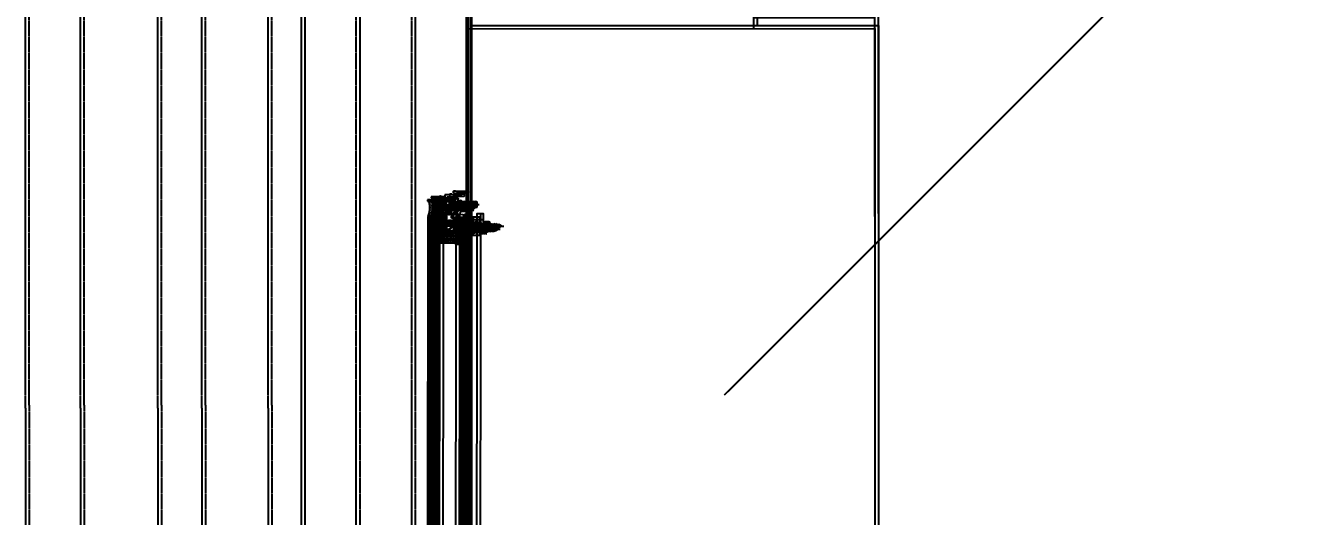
# Model space of a CAD drawing. Header units: inches. Extents: x 4821 to 127877, y 58012 to 433683.
# Drawn here: x 38917 to 40066, y 163894 to 164339 of the extents above; entities that cross this region are included whole.
import ezdxf

# ---------------------------------------------------------------- set-up
doc = ezdxf.new("R2010")
doc.units = ezdxf.units.IN
doc.header["$MEASUREMENT"] = 0
for name, pattern in [('$1$Center', [29.999999, 12, -6, 6, -6]), ('$1$DASHDOT', [25.4, 12.7, -6.35, 0, -6.35]), ('$1$DASHED', [19.05, 12.7, -6.35]), ('104-TYPICAL FLOOR$0$HIDDEN', [0.375, 0.25, -0.125])]:
    doc.linetypes.add(name, pattern=pattern)
for name, color, linetype in [('$1$ACC', 2, 'Continuous'), ('A-ANNO-DIMS', 90, 'Continuous'), ('A-ELV', 11, 'Continuous'), ('A-FURN-FIXD', 10, 'Continuous'), ('A-LIN-10', 8, 'Continuous'), ('A-WAL-CMU', 7, 'Continuous'), ('A-WALL', 53, 'Continuous'), ('A-WIN', 141, 'Continuous')]:
    doc.layers.add(name, color=color, linetype=linetype)
doc.styles.add('T25-100', font='calibri.ttf', dxfattribs={"width": 0.8, "height": 250})
doc.dimstyles.new('D100', dxfattribs={"dimtxt": 250, "dimasz": 100, "dimexe": 0.18, "dimexo": 0.0625, "dimgap": 90, "dimtad": 1, "dimdec": 0, "dimrnd": 5, "dimzin": 9, "dimdsep": 46, "dimtxsty": 'T25-100', "dimblk": 'ARCHTICK', "dimcen": 90, "dimse1": 1, "dimse2": 1, "dimclrd": 256, "dimclre": 90, "dimclrt": 7, "dimazin": 0, "dimtfac": 200, "dimtdec": 0, "dimtofl": 0, "dimtmove": 2, "dimatfit": 3, "dimldrblk": 'DOT', "dimfxl": 1, "dimtolj": 1, "dimarcsym": 0})

# ---------------------------------------------------------------- blocks, each defined once
blk = doc.blocks.new('nn win')
for points in [[(1073782.3, -1333384.7, 0.506094), (1073772.7, -1333379.1), (1073772.7, -1333381.8), (1073761.4, -1333381.8), (1073761.4, -1333384.7)], [(1074343.1, -1333384.7, -0.506094), (1074352.7, -1333379.1), (1074352.7, -1333381.8), (1074364, -1333381.8), (1074364, -1333384.7)], [(1073782.3, -1333396.7, -0.506094), (1073772.7, -1333402.3), (1073772.7, -1333399.7), (1073761.4, -1333399.7), (1073761.4, -1333396.7)], [(1074343.1, -1333396.7, 0.506094), (1074352.7, -1333402.3), (1074352.7, -1333399.7), (1074364, -1333399.7), (1074364, -1333396.7)]]:
    blk.add_hatch(color=2).paths.add_polyline_path(points)
at = {"color": 2}
for p, q in [((1073652.7, -1333363.2, -517.5), (1073642.7, -1333363.2, -517.5)), ((1074472.7, -1333363.2, -517.5), (1074482.7, -1333363.2, -517.5)), ((1073642.7, -1333473.2, -517.5), (1073652.7, -1333473.2, -517.5)), ((1074482.7, -1333473.2, -517.5), (1074472.7, -1333473.2, -517.5))]:
    blk.add_line(p, q, dxfattribs=at)
for p, q in [((1074352.7, -1333363.2, 517.5), (1073772.7, -1333363.2, -517.5)), ((1073772.7, -1333418.2, -517.5), (1074352.7, -1333418.2, 517.5)), ((1074432.7, -1333473.2, 703), (1073692.7, -1333473.2, -517.5))]:
    blk.add_line(p, q)
at = {"color": 2, "elevation": 1035}
for points in [[(1073652.7, -1333473.2), (1073692.7, -1333473.2), (1073692.7, -1333363.2), (1073692.7, -1333363.2), (1073692.7, -1333363.2), (1073652.7, -1333363.2)], [(1074472.7, -1333473.2), (1074432.7, -1333473.2), (1074432.7, -1333363.2), (1074432.7, -1333363.2), (1074432.7, -1333363.2), (1074472.7, -1333363.2)]]:
    blk.add_lwpolyline(points, close=True, dxfattribs=at)
at = {"color": 9, "elevation": 1035}
for points in [[(1073657.7, -1333468.2), (1073687.7, -1333468.2), (1073687.7, -1333368.2), (1073657.7, -1333368.2)], [(1074467.7, -1333468.2), (1074437.7, -1333468.2), (1074437.7, -1333368.2), (1074467.7, -1333368.2)]]:
    blk.add_lwpolyline(points, close=True, dxfattribs=at)
at = {"color": 2}
for points, elevation in [([(1073772.7, -1333384.7), (1073772.7, -1333363.2), (1073692.7, -1333363.2), (1073692.7, -1333418.2), (1073772.7, -1333418.2), (1073772.7, -1333396.7)], -517.5), ([(1074352.7, -1333384.7), (1074352.7, -1333363.2), (1074432.7, -1333363.2), (1074432.7, -1333418.2), (1074352.7, -1333418.2), (1074352.7, -1333396.7)], 517.5)]:
    blk.add_lwpolyline(points, dxfattribs=dict(at, elevation=elevation))
at = {"color": 9}
for points, elevation in [([(1073768.2, -1333384.7), (1073768.2, -1333367.7), (1073697.2, -1333367.7), (1073697.2, -1333413.7), (1073768.2, -1333413.7), (1073768.2, -1333396.7)], -517.5), ([(1074357.2, -1333384.7), (1074357.2, -1333367.7), (1074428.2, -1333367.7), (1074428.2, -1333413.7), (1074357.2, -1333413.7), (1074357.2, -1333396.7)], 517.5)]:
    blk.add_lwpolyline(points, dxfattribs=dict(at, elevation=elevation))
at = {"color": 2, "elevation": 1035}
for points in [[(1073782.3, -1333384.7, 0.506094), (1073772.7, -1333379.1), (1073772.7, -1333381.8), (1073761.4, -1333381.8), (1073761.4, -1333384.7)], [(1074343.1, -1333384.7, -0.506094), (1074352.7, -1333379.1), (1074352.7, -1333381.8), (1074364, -1333381.8), (1074364, -1333384.7)], [(1073782.3, -1333396.7, -0.506094), (1073772.7, -1333402.3), (1073772.7, -1333399.7), (1073761.4, -1333399.7), (1073761.4, -1333396.7)], [(1074343.1, -1333396.7, 0.506094), (1074352.7, -1333402.3), (1074352.7, -1333399.7), (1074364, -1333399.7), (1074364, -1333396.7)]]:
    blk.add_lwpolyline(points, format="xyb", close=True, dxfattribs=at)
at = {"elevation": 1035}
blk.add_lwpolyline([(1073751.4, -1333396.7), (1074374, -1333396.7), (1074374, -1333384.7), (1073751.4, -1333384.7)], close=True, dxfattribs=at)
blk = doc.blocks.new('kr')
at = {"layer": 'A-ELV'}
blk.add_line((1023877.5, -1333095), (1020301.6, -1333095, 0), dxfattribs=at)
at = {"layer": 'A-LIN-10', "linetype": '104-TYPICAL FLOOR$0$HIDDEN', "ltscale": 0.4}
for p, q in [((1022307.5, -1332845), (1020091.2, -1332845, 0)), ((1022307.5, -1332845), (1024087.8, -1332845)), ((1022307.5, -1332895), (1020111.2, -1332895, 0)), ((1022307.5, -1332895), (1024067.8, -1332895)), ((1022307.5, -1332965), (1020136.2, -1332965, 0)), ((1022307.5, -1332965), (1024042.8, -1332965)), ((1022307.5, -1333005), (1020151.2, -1333005, 0)), ((1022307.5, -1333005), (1024027.8, -1333005)), ((1022307.5, -1333065), (1020146.6, -1333065, 0)), ((1022307.5, -1333065), (1024032.5, -1333065)), ((1020361.6, -1333145, 0), (1023817.5, -1333145)), ((1023757.5, -1333195), (1020421.6, -1333195, 0))]:
    blk.add_line(p, q, dxfattribs=at)
blk = doc.blocks.new('$1$M6x25')
at = {"color": 2, "linetype": '$1$Center', "ltscale": 10}
blk.add_line((-7.8, 0), (26.9, 0), dxfattribs=at)
at = {"color": 71}
for p, q in [((-6, 4.5), (-6, -4.5)), ((0, 5), (-5.5, 5)), ((0, 5), (0, -5)), ((0.8, 2.3), (0, 2.3)), ((1.2, 3), (0.8, 2.3)), ((0.8, 2.3), (1.9, -2.3)), ((1.8, 2.3), (1.2, 3)), ((1.8, 2.3), (2.9, -2.3)), ((2.8, 2.3), (1.8, 2.3)), ((3.2, 3), (2.8, 2.3)), ((2.8, 2.3), (3.9, -2.3)), ((3.8, 2.3), (3.2, 3)), ((3.8, 2.3), (4.9, -2.3)), ((4.8, 2.3), (3.8, 2.3)), ((5.2, 3), (4.8, 2.3)), ((4.8, 2.3), (5.9, -2.3)), ((5.8, 2.3), (5.2, 3)), ((5.8, 2.3), (6.9, -2.3)), ((6.8, 2.3), (5.8, 2.3)), ((7.2, 3), (6.8, 2.3)), ((6.8, 2.3), (7.9, -2.3)), ((7.8, 2.3), (7.2, 3)), ((7.8, 2.3), (8.9, -2.3)), ((8.8, 2.3), (7.8, 2.3)), ((9.2, 3), (8.8, 2.3)), ((8.8, 2.3), (9.9, -2.3)), ((9.8, 2.3), (9.2, 3)), ((9.8, 2.3), (10.9, -2.3)), ((10.8, 2.3), (9.8, 2.3)), ((11.2, 3), (10.8, 2.3)), ((10.8, 2.3), (11.9, -2.3)), ((11.8, 2.3), (11.2, 3)), ((11.8, 2.3), (12.9, -2.3)), ((12.8, 2.3), (11.8, 2.3)), ((13.2, 3), (12.8, 2.3)), ((12.8, 2.3), (13.9, -2.3)), ((13.8, 2.3), (13.2, 3)), ((13.8, 2.3), (14.9, -2.3)), ((14.8, 2.3), (13.8, 2.3)), ((15.2, 3), (14.8, 2.3)), ((14.8, 2.3), (15.9, -2.3)), ((15.8, 2.3), (15.2, 3)), ((15.8, 2.3), (16.9, -2.3)), ((16.8, 2.3), (15.8, 2.3)), ((17.2, 3), (16.8, 2.3)), ((16.8, 2.3), (17.9, -2.3)), ((17.8, 2.3), (17.2, 3)), ((17.8, 2.3), (18.9, -2.3)), ((18.8, 2.3), (17.8, 2.3)), ((19.2, 3), (18.8, 2.3)), ((18.8, 2.3), (19.9, -2.3)), ((19.8, 2.3), (19.2, 3)), ((19.8, 2.3), (20.9, -2.3)), ((20.8, 2.3), (19.8, 2.3)), ((21.2, 3), (20.8, 2.3)), ((20.8, 2.3), (21.9, -2.3)), ((21.8, 2.3), (21.2, 3)), ((21.8, 2.3), (22.9, -2.3)), ((22.8, 2.3), (21.8, 2.3)), ((23.2, 3), (22.8, 2.3)), ((22.8, 2.3), (23.9, -2.3)), ((23.8, 2.3), (23.2, 3)), ((23.8, 2.3), (24.9, -2.3)), ((24.8, 2.3), (23.8, 2.3)), ((25, 2.7), (24.8, 2.3)), ((24.8, 2.3), (25, 1.6)), ((25, 2.7), (25, -2.3)), ((0, -5), (-5.5, -5)), ((1.9, -2.3), (0, -2.3)), ((1.9, -2.3), (2.5, -3)), ((2.5, -3), (2.9, -2.3)), ((2.9, -2.3), (3.9, -2.3)), ((3.9, -2.3), (4.5, -3)), ((4.5, -3), (4.9, -2.3)), ((4.9, -2.3), (5.9, -2.3)), ((5.9, -2.3), (6.5, -3)), ((6.5, -3), (6.9, -2.3)), ((6.9, -2.3), (7.9, -2.3)), ((7.9, -2.3), (8.5, -3)), ((8.5, -3), (8.9, -2.3)), ((8.9, -2.3), (9.9, -2.3)), ((9.9, -2.3), (10.5, -3)), ((10.5, -3), (10.9, -2.3)), ((10.9, -2.3), (11.9, -2.3)), ((11.9, -2.3), (12.5, -3)), ((12.5, -3), (12.9, -2.3)), ((12.9, -2.3), (13.9, -2.3)), ((13.9, -2.3), (14.5, -3)), ((14.5, -3), (14.9, -2.3)), ((14.9, -2.3), (15.9, -2.3)), ((15.9, -2.3), (16.5, -3)), ((16.5, -3), (16.9, -2.3)), ((16.9, -2.3), (17.9, -2.3)), ((17.9, -2.3), (18.5, -3)), ((18.5, -3), (18.9, -2.3)), ((18.9, -2.3), (19.9, -2.3)), ((19.9, -2.3), (20.5, -3)), ((20.5, -3), (20.9, -2.3)), ((20.9, -2.3), (21.9, -2.3)), ((21.9, -2.3), (22.5, -3)), ((22.5, -3), (22.9, -2.3)), ((22.9, -2.3), (23.9, -2.3)), ((23.9, -2.3), (24.5, -3)), ((24.5, -3), (24.9, -2.3)), ((24.9, -2.3), (25, -2.3))]:
    blk.add_line(p, q, dxfattribs=at)
at = {"color": 71, "linetype": '$1$DASHED', "ltscale": 100}
for p, q in [((-6, 2.9), (-3, 2.9)), ((-6, 1.4), (-3, 1.4)), ((-6, -1.4), (-3, -1.4)), ((-6, -2.9), (-3, -2.9))]:
    blk.add_line(p, q, dxfattribs=at)
at = {"color": 71}
for centre, start, end in [((-5.5, 4.5), 90, 180), ((-5.5, -4.5), 180, 270)]:
    blk.add_arc(centre, 0.5, start, end, dxfattribs=at)
at = {"color": 71, "linetype": '$1$DASHED', "ltscale": 100}
for centre, radius, start, end in [((-4.2, 2.2), 1.4, 329.0209, 30.9791), ((-8.1, 0), 5.31, 344.2222, 15.7778), ((-4.2, -2.2), 1.4, 329.0209, 30.9791)]:
    blk.add_arc(centre, radius, start, end, dxfattribs=at)
blk = doc.blocks.new('$1$joint silicone 2')
h = blk.add_hatch()
h.set_pattern_fill('AR-SAND', color=11, scale=0.3)
h.set_pattern_definition([(37.5, (18049.9647, 8866.313), (-0.018898007, 0.578047131), [0, -0.456, 0, -0.51, 0, -0.4875]), (7.5, (18049.9647, 8866.313), (0.530933012, 0.84664382), [0, -0.246, 0, -0.411, 0, -0.1575]), (327.5, (18049.5957, 8866.313), (0.934242559, 0.001697716), [0, -0.15, 0, -0.54, 0, -0.705]), (317.5, (18049.5957, 8866.313), (0.90183798, 0.26330267), [0, -0.075, 0, -0.354, 0, -0.405])])
edge = h.paths.add_edge_path()
edge.add_line((-6.2, 1.2), (-6.2, 1.2))
edge.add_line((-6.2, 1.2), (-5.8, 0.9))
edge.add_line((-5.8, 0.9), (-5.2, 0.7))
edge.add_line((-5.2, 0.7), (-4.5, 0.5))
edge.add_line((-4.5, 0.5), (-3.8, 0.3))
edge.add_line((-3.8, 0.3), (-3, 0.2))
edge.add_line((-3, 0.2), (-2.2, 0.1))
edge.add_line((-2.2, 0.1), (-1.3, 0))
edge.add_line((-1.3, 0), (-0.5, 0))
edge.add_line((-0.5, 0), (0.5, 0))
edge.add_line((0.5, 0), (1.4, 0))
edge.add_line((1.4, 0), (2.3, 0))
edge.add_line((2.3, 0), (3.1, 0.1))
edge.add_line((3.1, 0.1), (4, 0.2))
edge.add_line((4, 0.2), (4.7, 0.3))
edge.add_line((4.7, 0.3), (5.5, 0.5))
edge.add_line((5.5, 0.5), (6.1, 0.7))
edge.add_line((6.1, 0.7), (6.7, 0.9))
edge.add_line((6.7, 0.9), (7.1, 1.2))
edge.add_line((7.1, 1.2), (7.1, 1.2))
edge.add_line((7.1, 1.2), (7.5, 0.8))
edge.add_line((7.5, 0.8), (7.5, -4.2))
edge.add_arc((0.5, -28.2), 25, 73.7398, 106.2602)
edge.add_line((-6.5, -4.2), (-6.5, 0.8))
edge.add_line((-6.5, 0.8), (-6.2, 1.2))
at = {"color": 11}
blk.add_lwpolyline([(-6.2, 1.2), (-6.2, 1.2), (-5.8, 0.9), (-5.2, 0.7), (-4.5, 0.5), (-3.8, 0.3), (-3, 0.2), (-2.2, 0.1), (-1.3, 0), (-0.5, 0), (0.5, 0), (1.4, 0), (2.3, 0), (3.1, 0.1), (4, 0.2), (4.7, 0.3), (5.5, 0.5), (6.1, 0.7), (6.7, 0.9), (7.1, 1.2), (7.1, 1.2), (7.5, 0.8), (7.5, -4.2, 0.142857), (-6.5, -4.2), (-6.5, 0.8)], format="xyb", close=True, dxfattribs=at)
blk = doc.blocks.new('$1$butile2')
h = blk.add_hatch(color=11)
h.dxf.hatch_style = 1
h.paths.add_polyline_path([(9.3, 0.2), (0, 0.2), (0, 0), (9.3, 0)])
at = {"color": 11}
blk.add_lwpolyline([(9.3, 0.2), (0, 0.2), (0, 0), (9.3, 0)], close=True, dxfattribs=at)
blk = doc.blocks.new('$1$inner silicone')
h = blk.add_hatch()
h.set_pattern_fill('DOTS', scale=4)
h.paths.add_polyline_path([(12.2, 0), (12.2, -0.2), (12.2, -4), (0, -4, 0.23607), (0, 0)])
at = {"color": 7}
blk.add_line((12.2, -0.2), (12.2, 0), dxfattribs=at)
blk.add_arc((-4, -2), 4.47, 333.4347, 26.5653, dxfattribs=at)
blk = doc.blocks.new('$1$outer silicone')
h = blk.add_hatch()
h.set_pattern_fill('DOTS', scale=4)
h.paths.add_polyline_path([(16.7, 0), (16.7, -5.8), (16.7, -6), (0, -6, 0.293351), (0, 0)])
at = {"color": 7}
blk.add_line((16.7, -5.8), (16.7, -6), dxfattribs=at)
blk.add_arc((-4.7, -3), 5.55, 327.3018, 32.6982, dxfattribs=at)
blk = doc.blocks.new('$1$GTSY500112')
at = {"layer": 'A-FURN-FIXD'}
blk.add_lwpolyline([(5.9, -11.8, 0.57735), (5.1, -11.8, -1), (4.2, -11.2), (4.5, -10.7, 0.965781), (3.6, -10.2, -0.138673), (1.6, -12, -1.037842), (1.4, -11.5, 0.283592), (2.2, -10.4, -0.584426), (2.3, -10.4, 1.39494), (2.4, -10), (1.7, -10, 0.111575), (1.3, -10.1, -0.09543), (-6, -12, -0.91232), (-6.1, -11.5, 0.076551), (-0.5, -9.1, 0.260148), (0, -8.3), (0, 0), (1.6, 0), (2.1, -0.2), (2.4, 0.1), (2.4, 1.7), (2, 1.9), (1.8, 2.1), (1.9, 2.4), (3.3, 3.5), (5.2, 3), (5.8, 3), (7.7, 3.5), (9.1, 2.4), (9.2, 2.1), (9, 1.9), (8.5, 1.7), (8.5, 0.1), (8.9, -0.2), (9.4, 0), (11, 0), (11, -8.3, 0.260148), (11.5, -9.1, 0.076551), (17.1, -11.5, -0.91232), (17, -12, -0.09543), (9.7, -10.1, 0.111575), (9.3, -10), (8.6, -10, 1.39494), (8.7, -10.4, -0.584426), (8.8, -10.4, 0.283592), (9.6, -11.5, -1.037842), (9.4, -12, -0.138673), (7.4, -10.2, 0.965781), (6.5, -10.7), (6.8, -11.2, -1)], format="xyb", close=True, dxfattribs=at)
for points in [[(4.1, -0.1), (3.6, 0.4), (3.6, 1.5), (4.1, 2), (6.9, 2), (7.4, 1.5), (7.4, 0.4), (6.9, -0.1)], [(4, -1.6), (4.5, -2.1), (4.5, -7.1), (4, -7.6), (3.2, -7.6), (2.7, -7.1), (2.7, -2.1), (3.2, -1.6)], [(7.8, -7.6), (7, -7.6), (6.5, -7.1), (6.5, -2.1), (7, -1.6), (7.8, -1.6), (8.3, -2.1), (8.3, -7.1)]]:
    blk.add_lwpolyline(points, close=True, dxfattribs=at)
blk = doc.blocks.new('$1$GTSY500502')
at = {"color": 151}
blk.add_lwpolyline([(-1.8, 2.4, -0.668179), (-2.1, 1.7), (-2.3, 1.7), (-2.3, 0), (-2, -0.3), (-1.7, 0), (0, 0), (0, -0.5), (-1, -0.5), (-1, -1), (1.9, -1, 0.15392), (2.5, -0.8, -0.807191), (2.8, -1.1, -0.191853), (2.2, -1.5, -0.072848), (0.7, -1.7), (0, -1.7), (0, -3), (-2.5, -3), (-2.5, -2.5, 0.414214), (-2.8, -2.2), (-8.2, -2.2, 0.414214), (-8.5, -2.5), (-8.5, -3), (-11, -3), (-11, -1.7), (-11.7, -1.7, -0.072848), (-13.2, -1.5, -0.191853), (-13.8, -1.1, -0.807191), (-13.5, -0.8, 0.15392), (-12.9, -1), (-10, -1), (-10, -0.5), (-11, -0.5), (-11, 0), (-9.3, 0), (-9, -0.3), (-8.6, 0), (-8.6, 1.7), (-8.9, 1.7, -0.668179), (-9.2, 2.4), (-7.8, 3.8), (-3.2, 3.8)], format="xyb", close=True, dxfattribs=at)
blk.add_lwpolyline([(-3.6, 0.5), (-4.1, 0), (-6.9, 0), (-7.4, 0.5), (-7.4, 1.5), (-6.9, 2), (-4.1, 2), (-3.6, 1.5)], close=True, dxfattribs=at)
blk = doc.blocks.new('$1$RHS4.2x22')
at = {"layer": 'A-FURN-FIXD', "linetype": '$1$DASHDOT'}
blk.add_line((4.8, 0), (-24, 0), dxfattribs=at)
at = {"layer": 'A-FURN-FIXD'}
for p, q in [((-22, 0), (-20.3, 1.1)), ((-19.7, -1.3), (-22, 0)), ((-20, 1.6), (-20.3, 1.1)), ((-19.7, -1.3), (-20.3, 1.1)), ((-19.5, 1.1), (-20, 1.6)), ((-18.2, 1.6), (-19.5, 1.1)), ((-18.9, -1.3), (-19.5, 1.1)), ((-17.8, 2.1), (-18.1, 1.6)), ((-17.4, -1.6), (-18.1, 1.6)), ((-17.3, 1.6), (-17.8, 2.1)), ((-16.1, 1.6), (-17.3, 1.6)), ((-16.6, -1.6), (-17.3, 1.6)), ((-15.9, 2.1), (-16.1, 1.6)), ((-15.4, -1.6), (-16.1, 1.6)), ((-15.3, 1.6), (-15.9, 2.1)), ((-14.6, -1.6), (-15.3, 1.6)), ((-14.1, 1.6), (-15.3, 1.6)), ((-13.9, 2.1), (-14.1, 1.6)), ((-13.4, -1.6), (-14.1, 1.6)), ((-13.3, 1.6), (-13.9, 2.1)), ((-12.6, -1.6), (-13.3, 1.6)), ((-12.1, 1.6), (-13.3, 1.6)), ((-11.9, 2.1), (-12.1, 1.6)), ((-11.4, -1.6), (-12.1, 1.6)), ((-11.3, 1.6), (-11.9, 2.1)), ((-10.6, -1.6), (-11.3, 1.6)), ((-10.1, 1.6), (-11.3, 1.6)), ((-9.9, 2.1), (-10.1, 1.6)), ((-9.4, -1.6), (-10.1, 1.6)), ((-9.9, 2.1), (-9.3, 1.6)), ((-8.6, -1.6), (-9.3, 1.6)), ((-8.1, 1.6), (-9.3, 1.6)), ((-7.9, 2.1), (-8.1, 1.6)), ((-7.4, -1.6), (-8.1, 1.6)), ((-7.3, 1.6), (-7.9, 2.1)), ((-6.6, -1.6), (-7.3, 1.6)), ((-6.2, 1.6), (-7.3, 1.6)), ((-5.9, 2.1), (-6.2, 1.6)), ((-5.4, -1.6), (-6.2, 1.6)), ((-5.3, 1.6), (-5.9, 2.1)), ((-4.6, -1.6), (-5.3, 1.6)), ((-4.2, 1.6), (-5.3, 1.6)), ((-3.9, 2.1), (-4.2, 1.6)), ((-3.4, -1.6), (-4.2, 1.6)), ((-3.4, -1.6), (-4.2, 1.6)), ((-3.3, 1.6), (-3.9, 2.1)), ((-2.6, -1.6), (-3.3, 1.6)), ((-2.2, 1.6), (-3.3, 1.6)), ((-1.9, 2.1), (-2.2, 1.6)), ((-1.4, -1.6), (-2.2, 1.6)), ((-1.3, 1.6), (-1.9, 2.1)), ((-0.6, -1.6), (-1.3, 1.6)), ((-0.2, 1.6), (-1.3, 1.6)), ((0, 1.9), (-0.2, 1.6)), ((0, 0.9), (-0.2, 1.6)), ((1.4, 4.1), (0, 4.1)), ((0, -4.1), (0, 4.1)), ((3, 0.5), (2, 0.5)), ((2, -0.5), (2, 0.5)), ((-19.7, -1.3), (-19.2, -1.8)), ((-19.2, -1.8), (-18.9, -1.3)), ((-17.4, -1.6), (-18.9, -1.3)), ((-17.4, -1.6), (-16.9, -2.1)), ((-16.9, -2.1), (-16.6, -1.6)), ((-15.4, -1.6), (-16.6, -1.6)), ((-15.4, -1.6), (-14.9, -2.1)), ((-14.9, -2.1), (-14.6, -1.6)), ((-13.4, -1.6), (-14.6, -1.6)), ((-13.4, -1.6), (-12.9, -2.1)), ((-12.9, -2.1), (-12.6, -1.6)), ((-11.4, -1.6), (-12.6, -1.6)), ((-11.4, -1.6), (-10.9, -2.1)), ((-10.9, -2.1), (-10.6, -1.6)), ((-9.4, -1.6), (-10.6, -1.6)), ((-9.4, -1.6), (-8.9, -2.1)), ((-8.9, -2.1), (-8.6, -1.6)), ((-7.4, -1.6), (-8.6, -1.6)), ((-7.4, -1.6), (-6.9, -2.1)), ((-6.9, -2.1), (-6.6, -1.6)), ((-5.4, -1.6), (-6.6, -1.6)), ((-5.4, -1.6), (-4.9, -2.1)), ((-4.9, -2.1), (-4.6, -1.6)), ((-3.4, -1.6), (-4.6, -1.6)), ((-3.4, -1.6), (-2.9, -2.1)), ((-2.9, -2.1), (-2.6, -1.6)), ((-1.4, -1.6), (-2.6, -1.6)), ((-1.4, -1.6), (-0.9, -2.1)), ((-0.9, -2.1), (-0.6, -1.6)), ((0, -1.6), (-0.6, -1.6)), ((1.4, -4.1), (0, -4.1)), ((3, -0.5), (2, -0.5))]:
    blk.add_line(p, q, dxfattribs=at)
for centre, start, end in [((-5, -0.9), 9.6294, 37.9057), ((-5, 0.9), 322.0943, 350.3706)]:
    blk.add_arc(centre, 8.15, start, end, dxfattribs=at)
blk = doc.blocks.new('FIRST SLAB EDGE')
at = {"ltscale": 0.5, "extrusion": (-5.69003e-07, -1.56101e-06, 1)}
h = blk.add_hatch(dxfattribs=at)
h.set_pattern_fill('ANSI38', color=21, scale=5, angle=179.0162, style=0)
h.set_pattern_definition([(224.01620899, (630235.1728, -1352179.8595), (0.4342886525, -0.44946453287), []), (314.01620899, (630235.1728, -1352179.8595), (1.3180418379, -0.4646404132), [1.5625, -0.9375])])
h.paths.add_polyline_path([(1147468.4, -1713216.3), (1147468.6, -1713215.8), (1147468.9, -1713215.4), (1147469.2, -1713215.2), (1147469.6, -1713215), (1147469.9, -1713214.8), (1147470.3, -1713214.8), (1147470.6, -1713214.7), (1147470.9, -1713214.8), (1147471.2, -1713214.9), (1147471.5, -1713215), (1147471.8, -1713215.1), (1147472.1, -1713215.3), (1147472.3, -1713215.5), (1147472.5, -1713215.7), (1147472.6, -1713215.9), (1147472.7, -1713216.2), (1147472.8, -1713216.4), (1147472.8, -1713216.6), (1147472.8, -1713216.8), (1147472.8, -1713217.1), (1147472.8, -1713217.3), (1147472.7, -1713217.6), (1147472.7, -1713218), (1147472.7, -1713218.3), (1147472.6, -1713218.7), (1147472.6, -1713219.2), (1147472.6, -1713219.7), (1147472.6, -1713220.2), (1147472.6, -1713220.8), (1147472.6, -1713221.3), (1147472.5, -1713221.9), (1147472.5, -1713222.5), (1147472.5, -1713223.1), (1147472.6, -1713223.6), (1147472.6, -1713224.2), (1147472.6, -1713224.8), (1147472.6, -1713225.3), (1147472.6, -1713225.8), (1147472.6, -1713226.2), (1147472.7, -1713226.6), (1147472.7, -1713227), (1147472.7, -1713227.3), (1147472.8, -1713227.6), (1147472.8, -1713227.9), (1147472.8, -1713228.1), (1147472.8, -1713228.4), (1147472.8, -1713228.6), (1147472.7, -1713228.8), (1147472.6, -1713229), (1147472.5, -1713229.3), (1147472.3, -1713229.5), (1147472.1, -1713229.7), (1147471.8, -1713229.8), (1147471.5, -1713230), (1147471.2, -1713230.1), (1147470.9, -1713230.2), (1147470.6, -1713230.2), (1147470.3, -1713230.2), (1147469.9, -1713230.1), (1147469.6, -1713230), (1147469.2, -1713229.8), (1147468.9, -1713229.5), (1147468.6, -1713229.1), (1147468.4, -1713228.7), (1147468.1, -1713228.1), (1147468, -1713227.5), (1147467.8, -1713226.8), (1147467.7, -1713226), (1147467.6, -1713225.2), (1147467.5, -1713224.3), (1147467.5, -1713223.4), (1147467.5, -1713222.5), (1147467.5, -1713221.6), (1147467.5, -1713220.7), (1147467.6, -1713219.8), (1147467.7, -1713219), (1147467.8, -1713218.2), (1147468, -1713217.5), (1147468.1, -1713216.8)])
at = {"extrusion": (-5.69003e-07, -1.56101e-06, 1)}
h = blk.add_hatch(dxfattribs=at)
h.set_pattern_fill('ANSI32', angle=179.0162)
h.set_pattern_definition([(224.016208986, (622690.8999, -1344893.7018), (0.2605731915, -0.26967871972), []), (224.016208986, (622690.72316, -1344893.69878), (0.2605731915, -0.26967871972), [])])
h.paths.add_polyline_path([(1147515.7, -1713237.7), (1147515.7, -1713239.2), (1147516.7, -1713239.2), (1147516.7, -1713241.7), (1147517, -1713242), (1147516.7, -1713242.3), (1147516.7, -1713244.7), (1147515.7, -1713244.7), (1147515.7, -1713246.2), (1147511.2, -1713246.2), (1147511.2, -1713245.2), (1147510.6, -1713245.2), (1147509.7, -1713246.1), (1147509.7, -1713245.9), (1147509.4, -1713245.4), (1147509.7, -1713245), (1147511.4, -1713245), (1147511.6, -1713245.5), (1147511.8, -1713245.7), (1147512.1, -1713245.6), (1147513.2, -1713244.2), (1147512.7, -1713242.3), (1147512.7, -1713241.7), (1147513.2, -1713239.8), (1147512.1, -1713238.4), (1147511.8, -1713238.3), (1147511.6, -1713238.5), (1147511.4, -1713238.9), (1147509.7, -1713238.9), (1147509.4, -1713238.6), (1147509.7, -1713238.1), (1147509.7, -1713237.8), (1147510.6, -1713238.7), (1147511.2, -1713238.7), (1147511.2, -1713237.7)])
h = blk.add_hatch(dxfattribs=at)
h.set_pattern_fill('HEX', color=140, scale=3, angle=179.0162)
h.set_pattern_definition([(179.01620899, (636844.3996, -1337696.1835), (-0.011151949, -0.6494233088), [0.375, -0.75]), (299.01620899, (636844.3996, -1337696.1835), (0.56799305774, 0.3150537833), [0.375, -0.75]), (239.01620899, (636844.02466, -1337696.17706), (0.55684110875, -0.3343695255), [0.375, -0.75])])
edge = h.paths.add_edge_path()
edge.add_line((1147489.4, -1713253.7), (1147489.4, -1713249.4))
edge.add_arc((1147489.1, -1713249.4), 0.3, -359.9998, -314.9998)
edge.add_line((1147489.4, -1713249.2), (1147488.2, -1713248.1))
edge.add_arc((1147488, -1713248.3), 0.3, -314.9998, -269.9998)
edge.add_line((1147488, -1713248), (1147472, -1713248))
edge.add_arc((1147472, -1713248.3), 0.3, -269.9998, -224.9998)
edge.add_line((1147471.8, -1713248.1), (1147470.6, -1713249.2))
edge.add_arc((1147470.8, -1713249.4), 0.3, -224.9998, -179.9998)
edge.add_line((1147470.5, -1713249.4), (1147470.5, -1713253.7))
edge.add_arc((1147470.8, -1713253.7), 0.3, -179.9998, -89.9998)
edge.add_line((1147470.8, -1713254), (1147489.1, -1713254))
edge.add_arc((1147489.1, -1713253.7), 0.3, -449.9998, -359.9998)
at = {"layer": '$1$ACC', "color": 101, "extrusion": (-5.69003e-07, -1.56101e-06, 1), "elevation": 1211.3}
for points in [[(1147489.4, -1713254.3, 0.414214), (1147489.7, -1713254), (1147489.7, -1713249.3, 0.198912), (1147489.7, -1713249.1), (1147488.3, -1713247.8, 0.198912), (1147488.1, -1713247.7), (1147471.9, -1713247.7, 0.198912), (1147471.7, -1713247.8), (1147470.3, -1713249.1, 0.198912), (1147470.2, -1713249.3), (1147470.2, -1713254, 0.414214), (1147470.5, -1713254.3)], [(1147489.4, -1713253.7), (1147489.4, -1713249.4, 0.198912), (1147489.4, -1713249.2), (1147488.2, -1713248.1, 0.198912), (1147488, -1713248), (1147472, -1713248, 0.198912), (1147471.8, -1713248.1), (1147470.6, -1713249.2, 0.198912), (1147470.5, -1713249.4), (1147470.5, -1713253.7, 0.414214), (1147470.8, -1713254), (1147489.1, -1713254, 0.414214)]]:
    blk.add_lwpolyline(points, format="xyb", close=True, dxfattribs=at)
at = {"color": 165, "linetype": 'Continuous', "extrusion": (-5.69003e-07, -1.56101e-06, 1)}
for p, q in [((1147463.3, -1713229.5, 1209.3), (1147462.3, -1713230.5, 1209.3)), ((1147468.3, -1713229.5, 1209.3), (1147463.3, -1713229.5, 1209.3)), ((1147468.3, -1713229.5, 1209.3), (1147463.3, -1713229.5, 1209.3)), ((1147491.7, -1713234, 1209.3), (1147497.7, -1713234, 1209.3))]:
    blk.add_line(p, q, dxfattribs=at)
at = {"color": 165, "linetype": 'Continuous', "extrusion": (-5.69003e-07, 1.56101e-06, 1)}
for p, q in [((1147462.3, -1714070.5, 1209.3), (1147462.9, -1713230.5, 1209.3)), ((1147463.3, -1714071.5, 1209.3), (1147463.9, -1713230.5, 1209.3)), ((1147464.3, -1714071.5, 1209.3), (1147464.9, -1713230.5, 1209.3)), ((1147465.3, -1714071.5, 1209.3), (1147465.9, -1713230.5, 1209.3)), ((1147466.3, -1714071.5, 1209.3), (1147466.9, -1713230.5, 1209.3)), ((1147467.3, -1714071.5, 1209.3), (1147467.9, -1713230.5, 1209.3)), ((1147468.3, -1714071.5, 1209.3), (1147468.9, -1713230.5, 1209.3)), ((1147492.7, -1714067, 1209.3), (1147493.3, -1713230.5, 1209.3)), ((1147493.7, -1714067, 1209.3), (1147494.3, -1713230.5, 1209.3)), ((1147494.7, -1714067, 1209.3), (1147495.3, -1713230.5, 1209.3)), ((1147495.7, -1714067, 1209.3), (1147496.3, -1713230.5, 1209.3)), ((1147496.7, -1714067, 1209.3), (1147497.3, -1713230.5, 1209.3)), ((1147497.7, -1714067, 1209.3), (1147498.3, -1713230.5, 1209.3))]:
    blk.add_line(p, q, dxfattribs=at)
at = {"color": 7, "extrusion": (-5.69003e-07, -1.56101e-06, 1)}
blk.add_line((1147468.3, -1713229.5, 1209.3), (1147468.6, -1713229.2, 1209.3), dxfattribs=at)
blk.add_line((1147468.3, -1713229.5, 1209.3), (1147468.6, -1713229.2, 1209.3), dxfattribs=at)
at = {"color": 31, "extrusion": (-5.69003e-07, 1.56101e-06, 1)}
blk.add_line((1147469.1, -1714045.5, 1209.3), (1147469.7, -1713230.5, 1209.3), dxfattribs=at)
at = {"color": 52, "extrusion": (-5.69003e-07, -1.56101e-06, 1)}
for p, q in [((1147486, -1713239.3, 1209.3), (1147476, -1713246, 1209.3)), ((1147476, -1713239.3, 1209.3), (1147486, -1713246, 1209.3))]:
    blk.add_line(p, q, dxfattribs=at)
at = {"color": 16, "linetype": 'Continuous', "extrusion": (-5.69003e-07, -1.56101e-06, 1)}
blk.add_line((1147491.5, -1713255.5, 1209.3), (1147491.7, -1713255.5, 1209.3), dxfattribs=at)
at = {"color": 3, "linetype": '$1$Center', "ltscale": 50, "extrusion": (-5.69003e-07, -1.56101e-06, 1), "elevation": 1211.3}
blk.add_lwpolyline([(1147476.6, -1713216), (1147476.6, -1713215.6), (1147484.2, -1713215.6, 0.414214), (1147485.2, -1713214.6), (1147485.2, -1713212), (1147495.5, -1713212), (1147496, -1713211.3, 0.352941), (1147496, -1713210.9), (1147495.5, -1713210.3), (1147493.5, -1713210.3), (1147493.5, -1713210.8), (1147484.2, -1713210.8), (1147484.2, -1713210.3), (1147482.5, -1713210.3), (1147482, -1713210.9, 0.352941), (1147482, -1713211.3), (1147482.5, -1713212), (1147483.2, -1713212), (1147483.2, -1713213.6), (1147475.1, -1713213.6, 0.414214), (1147474.6, -1713214.1), (1147474.6, -1713215.5), (1147462.3, -1713215.5), (1147462.3, -1713216.5), (1147476.1, -1713216.5, 0.414214)], format="xyb", close=True, dxfattribs=at)
at = {"color": 21, "extrusion": (-5.69003e-07, -1.56101e-06, 1)}
blk.add_lwpolyline([(1147468.4, -1713216.3), (1147468.6, -1713215.8), (1147468.9, -1713215.4), (1147469.2, -1713215.2), (1147469.6, -1713215), (1147469.9, -1713214.8), (1147470.3, -1713214.8), (1147470.6, -1713214.7), (1147470.9, -1713214.8), (1147471.2, -1713214.9), (1147471.5, -1713215), (1147471.8, -1713215.1), (1147472.1, -1713215.3), (1147472.3, -1713215.5), (1147472.5, -1713215.7), (1147472.6, -1713215.9), (1147472.7, -1713216.2), (1147472.8, -1713216.4), (1147472.8, -1713216.6), (1147472.8, -1713216.8), (1147472.8, -1713217.1), (1147472.8, -1713217.3), (1147472.7, -1713217.6), (1147472.7, -1713218), (1147472.7, -1713218.3), (1147472.6, -1713218.7), (1147472.6, -1713219.2), (1147472.6, -1713219.7), (1147472.6, -1713220.2), (1147472.6, -1713220.8), (1147472.6, -1713221.3), (1147472.5, -1713221.9), (1147472.5, -1713222.5), (1147472.5, -1713223.1), (1147472.6, -1713223.6), (1147472.6, -1713224.2), (1147472.6, -1713224.8), (1147472.6, -1713225.3), (1147472.6, -1713225.8), (1147472.6, -1713226.2), (1147472.7, -1713226.6), (1147472.7, -1713227), (1147472.7, -1713227.3), (1147472.8, -1713227.6), (1147472.8, -1713227.9), (1147472.8, -1713228.1), (1147472.8, -1713228.4), (1147472.8, -1713228.6), (1147472.7, -1713228.8), (1147472.6, -1713229), (1147472.5, -1713229.3), (1147472.3, -1713229.5), (1147472.1, -1713229.7), (1147471.8, -1713229.8), (1147471.5, -1713230), (1147471.2, -1713230.1), (1147470.9, -1713230.2), (1147470.6, -1713230.2), (1147470.3, -1713230.2), (1147469.9, -1713230.1), (1147469.6, -1713230), (1147469.2, -1713229.8), (1147468.9, -1713229.5), (1147468.6, -1713229.1), (1147468.4, -1713228.7), (1147468.1, -1713228.1), (1147468, -1713227.5), (1147467.8, -1713226.8), (1147467.7, -1713226), (1147467.6, -1713225.2), (1147467.5, -1713224.3), (1147467.5, -1713223.4), (1147467.5, -1713222.5), (1147467.5, -1713221.6), (1147467.5, -1713220.7), (1147467.6, -1713219.8), (1147467.7, -1713219), (1147467.8, -1713218.2), (1147468, -1713217.5), (1147468.1, -1713216.8)], close=True, dxfattribs=at)
at = {"color": 7, "extrusion": (-5.69003e-07, -1.56101e-06, 1), "elevation": 1211.3}
blk.add_lwpolyline([(1147480.7, -1713237.1), (1147477.9, -1713237.1, -1.010051), (1147476.5, -1713235.7), (1147476.5, -1713232.9, -1.010051), (1147477.9, -1713231.5), (1147478.7, -1713231.5), (1147478.7, -1713217), (1147483.7, -1713217), (1147483.7, -1713231.3, -1.08744)], format="xyb", close=True, dxfattribs=at)
at = {"color": 16, "linetype": 'Continuous', "extrusion": (-5.69003e-07, -1.56101e-06, 1), "elevation": 1211.3}
blk.add_lwpolyline([(1147485.3, -1713230.5, -0.198912), (1147485, -1713229.8), (1147485, -1713229.5), (1147484, -1713229.5), (1147484, -1713231.3), (1147485.7, -1713233), (1147485.7, -1713237.6), (1147475.8, -1713237.6), (1147475.8, -1713231), (1147477.7, -1713231), (1147477.7, -1713229.5), (1147474.3, -1713229.5), (1147474.3, -1713246.2), (1147468.5, -1713246.2), (1147468.5, -1713255.5), (1147472.5, -1713255.5), (1147472.5, -1713254.5), (1147470, -1713254.5), (1147470, -1713247.7), (1147490, -1713247.7), (1147490, -1713254.5), (1147487.5, -1713254.5), (1147487.5, -1713255.5), (1147491.5, -1713255.5), (1147491.5, -1713246.2), (1147487.7, -1713246.2), (1147487.7, -1713234), (1147487.2, -1713234), (1147487.2, -1713233, 0.198912), (1147486.7, -1713231.9)], format="xyb", close=True, dxfattribs=at)
at = {"color": 31, "extrusion": (-5.69003e-07, 1.56101e-06, 1), "elevation": 1206}
for points in [[(1147473.1, -1713230.5), (1147472.5, -1714045.5)], [(1147487.5, -1714046.7), (1147488.1, -1713230.5)], [(1147506.7, -1714053.5), (1147507.3, -1713230.5)]]:
    blk.add_lwpolyline(points, dxfattribs=at)
at = {"color": 21, "linetype": 'Continuous', "extrusion": (-5.69003e-07, -1.56101e-06, 1), "elevation": 1211.3}
blk.add_lwpolyline([(1147492.5, -1713232.2, 0.414214), (1147491.5, -1713233.2), (1147491.5, -1713234.6), (1147491.5, -1713234.6), (1147491.5, -1713236), (1147491.5, -1713236), (1147491.5, -1713236.9, -0.414214), (1147490.8, -1713237.6), (1147489.2, -1713237.6), (1147489.2, -1713246), (1147487.9, -1713246), (1147487.9, -1713236), (1147487.9, -1713236), (1147487.9, -1713234.6), (1147487.9, -1713234.6), (1147487.9, -1713231.4, -0.414214), (1147490.9, -1713228.4), (1147492.6, -1713228.4, -0.231514), (1147498.7, -1713231.4, -0.624419), (1147498.3, -1713232.2)], format="xyb", close=True, dxfattribs=at)
at = {"color": 31, "extrusion": (-5.69003e-07, -1.56101e-06, 1), "elevation": 1211.3}
blk.add_lwpolyline([(1147509.7, -1713236.5), (1147509.7, -1713231), (1147503.7, -1713231), (1147503.7, -1713236.5)], dxfattribs=at)
at = {"color": 16, "linetype": 'Continuous', "extrusion": (-5.69003e-07, -1.56101e-06, 1), "elevation": 1211.3}
blk.add_lwpolyline([(1147486.2, -1713246.2), (1147486.2, -1713239.1), (1147475.8, -1713239.1), (1147475.8, -1713246.2)], close=True, dxfattribs=at)
at = {"color": 52, "extrusion": (-5.69003e-07, -1.56101e-06, 1), "elevation": 1211.3}
blk.add_lwpolyline([(1147486, -1713246), (1147486, -1713239.3), (1147476, -1713239.3), (1147476, -1713246)], close=True, dxfattribs=at)
at = {"layer": 'A-WAL-CMU'}
for p, q in [((1147497.7, -1715443.5), (1147497.7, -1711443.5)), ((1147867.7, -1713060.2), (1147867.7, -1714233.5)), ((1147867.7, -1713230.5, 1209.3), (1147867.7, -1713060.2, 1209.3))]:
    blk.add_line(p, q, dxfattribs=at)
at = {"layer": 'A-WAL-CMU', "elevation": 1209.3}
blk.add_lwpolyline([(1147497.7, -1713060.3), (1147867.7, -1713060.2)], dxfattribs=at)
at = {"color": 7, "extrusion": (-5.69003e-07, -1.56101e-06, 1)}
for name, p, rotation in [('$1$joint silicone 2', (1147467.5, -1713222, 1211.3), 270.0002189598665), ('$1$M6x25', (1147478.7, -1713222.5, 1211.3), 0.0002189598665623592), ('$1$GTSY500502', (1147486.7, -1713228, 1211.3), 270.0002189598665), ('$1$outer silicone', (1147474.3, -1713229.5, 1211.3), 270.0002189598665), ('$1$inner silicone', (1147491.7, -1713234, 1211.3), 270.0002189598665), ('$1$RHS4.2x22', (1147504.2, -1713242, 1211.3), 180.0002189598666), ('$1$butile2', (1147468.5, -1713255.5, 1211.3), 90.00021895986654)]:
    blk.add_blockref(name, p, dxfattribs=dict(at, rotation=rotation))
at = {"color": 7, "extrusion": (5.69003e-07, 1.56101e-06, -1), "zscale": -1, "rotation": 89.99978104013334}
for name, p in [('$1$GTSY500112', (-1147509.7, -1713247.5, -1211.3)), ('$1$butile2', (-1147491.5, -1713255.5, -1211.3))]:
    blk.add_blockref(name, p, dxfattribs=at)
at = {"layer": 'A-WAL-CMU', "rotation": 90}
blk.add_blockref('kr', (-185747.3, -2735711.7, 2057.5), dxfattribs=at)
at = {"layer": 'A-WIN', "rotation": 90}
blk.add_blockref('nn win', (-185605.5, -2786702.9, 1209.3), dxfattribs=at)
blk = doc.blocks.new('_ArchTick')
at = {"color": 0, "linetype": 'ByBlock', "const_width": 0.15}
blk.add_lwpolyline([(-0.5, -0.5), (0.5, 0.5)], dxfattribs=at)
blk = doc.blocks.new('*D156')
at = {"layer": 'A-ANNO-DIMS', "lineweight": -2, "transparency": 16777216}
blk.add_line((39690.7, 164430.1), (47418, 164430.1), dxfattribs=at)
at = {"layer": 'Defpoints', "color": 0, "transparency": 16777216}
for p in [(47418, 164430.1), (47418, 164414.2), (39690.7, 164168.5, 1209.3)]:
    blk.add_point(p, dxfattribs=at)
at = {"layer": 'A-ANNO-DIMS', "lineweight": -2, "transparency": 16777216, "xscale": 100, "yscale": 100, "zscale": 100, "rotation": 180}
blk.add_blockref('_ArchTick', (39690.7, 164430.1), dxfattribs=at)
at = {"layer": 'A-ANNO-DIMS', "lineweight": -2, "transparency": 16777216, "xscale": 100, "yscale": 100, "zscale": 100}
blk.add_blockref('_ArchTick', (47418, 164430.1), dxfattribs=at)
at = {"layer": 'A-ANNO-DIMS', "color": 7, "transparency": 16777216, "insert": (43554.4, 164648.2), "char_height": 250, "attachment_point": 5, "style": 'T25-100'}
blk.add_mtext('\\A1;7725', dxfattribs=at)
blk = doc.blocks.new('_Dot')
at = {"lineweight": -2}
blk.add_line((-0.5, 0), (-1, 0), dxfattribs=at)
at = {"const_width": 0.5}
blk.add_lwpolyline([(-0.25, 0, 1), (0.25, 0, 1)], format="xyb", close=True, dxfattribs=at)
blk = doc.blocks.new('*D348')
at = {"layer": 'A-ANNO-DIMS', "lineweight": -2, "transparency": 16777216}
blk.add_line((39687.3, 164427.1), (47414.6, 164427.1), dxfattribs=at)
at = {"layer": 'Defpoints', "color": 0, "transparency": 16777216}
for p in [(47414.6, 164427.1), (47414.6, 164411.3), (39687.3, 164165.6, 1209.3)]:
    blk.add_point(p, dxfattribs=at)
at = {"layer": 'A-ANNO-DIMS', "lineweight": -2, "transparency": 16777216, "xscale": 100, "yscale": 100, "zscale": 100, "rotation": 180}
blk.add_blockref('_ArchTick', (39687.3, 164427.1), dxfattribs=at)
at = {"layer": 'A-ANNO-DIMS', "lineweight": -2, "transparency": 16777216, "xscale": 100, "yscale": 100, "zscale": 100}
blk.add_blockref('_ArchTick', (47414.6, 164427.1), dxfattribs=at)
at = {"layer": 'A-ANNO-DIMS', "color": 7, "transparency": 16777216, "insert": (43551, 164645.2), "char_height": 250, "attachment_point": 5, "style": 'T25-100'}
blk.add_mtext('\\A1;7725', dxfattribs=at)

msp = doc.modelspace()

# ---------------------------------------------------------------- hatches: boundary and pattern name
at = {"layer": 'A-WALL'}
h = msp.add_hatch(dxfattribs=at)
h.set_pattern_fill('ANSI36', color=5, scale=250)
h.set_pattern_definition([(45, (-1012683.5, -137256.6), (420.9495, 1543.4815), [1984.375, -396.875, 0, -396.875])])
h.paths.add_polyline_path([(47541.6, 165952.5), (39319.2, 165952.5), (39319, 155957.6), (44841.4, 155957.6), (44841.6, 152081.8), (47541.6, 152081.8)])
h = msp.add_hatch(dxfattribs=at)
h.set_pattern_fill('ANSI36', color=5, scale=250)
h.set_pattern_definition([(45, (-1012680.1, -137253.6), (420.9495, 1543.4815), [1984.375, -396.875, 0, -396.875])])
h.paths.add_polyline_path([(47545, 165955.5), (39322.6, 165955.5), (39322.4, 155960.6), (44844.8, 155960.6), (44845, 152084.8), (47545, 152084.8)])

# ---------------------------------------------------------------- linework, layer by layer
at = {"layer": 'A-WALL', "color": 1, "elevation": 0}
for points in [[(47541, 152081.8), (44841, 152081.8), (44840.8, 155957.6), (39318.4, 155957.6), (39318.6, 165952.5), (47540.9, 165952.5), (47541, 152081.8)], [(47544.4, 152084.8), (44844.4, 152084.8), (44844.2, 155960.6), (39321.8, 155960.6), (39322, 165955.5), (47544.3, 165955.5), (47544.4, 152084.8)]]:
    msp.add_lwpolyline(points, dxfattribs=at)

# ---------------------------------------------------------------- block references
at = {"layer": 'A-WAL-CMU'}
for p in [(-1108180.4, 1877396.1), (-1108177, 1877399)]:
    msp.add_blockref('FIRST SLAB EDGE', p, dxfattribs=at)

# ---------------------------------------------------------------- dimensions: what is measured, and where the dimension line sits
at = {"layer": 'A-ANNO-DIMS'}
for base, p1, p2, picture, middle in [((47414.6, 164427.1), (39687.3, 164165.6, 1209.3), (47414.6, 164411.3), '*D348', (43551, 164645.2)), ((47418, 164430.1), (39690.7, 164168.5, 1209.3), (47418, 164414.2), '*D156', (43554.4, 164648.2))]:
    dim = msp.add_linear_dim(base=base, p1=p1, p2=p2, dimstyle='D100', dxfattribs=at)
    dim.commit()
    dim.dimension.update_dxf_attribs({"geometry": picture, "text_midpoint": middle})

doc.saveas('drawing.dxf')
